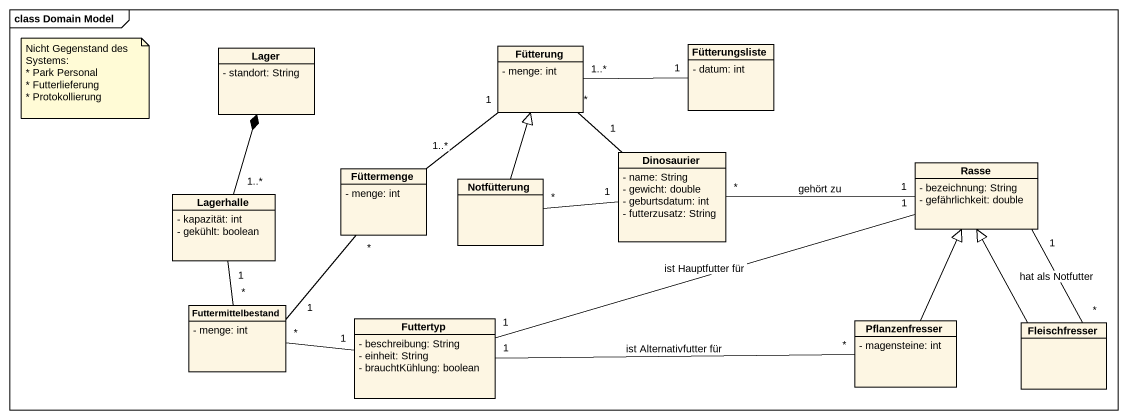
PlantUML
@startuml
mainframe class Domain Model
hide circle
hide empty members
skinparam classAttributeIconSize 0
class Lager {
  - standort: String
}
class Fütterung {
  - menge: int
}
class Fütterungsliste {
  - datum: int
}
class Füttermenge {
  - menge: int
}
class Notfütterung
class Dinosaurier {
  - name: String
  - gewicht: double
  - geburtsdatum: int
  - futterzusatz: String
}
class Rasse {
  - bezeichnung: String
  - gefährlichkeit: double
}
class Lagerhalle {
  - kapazität: int
  - gekühlt: boolean
}
class Futtermittelbestand {
  - menge: int
}
class Futtertyp {
  - beschreibung: String
  - einheit: String
  - brauchtKühlung: boolean
}
class Pflanzenfresser {
  - magensteine: int
}
class Fleischfresser
Fütterung "*" -- "1" Dinosaurier
Fütterungsliste "1" -left- "1..*" Fütterung
Füttermenge "1..*" -up- "1" Fütterung
Füttermenge "*" -- "1" Futtermittelbestand
Notfütterung -up-|> Fütterung
Notfütterung "*" -right- "1" Dinosaurier
Dinosaurier "*" -right- "1" Rasse : gehört zu
Rasse "1" -left- "1" Futtertyp : ist Hauptfutter für
Rasse "1" -- "*" Fleischfresser : hat als Notfutter
Lagerhalle "1..*" -up-* Lager
Futtermittelbestand "*" -up- "1" Lagerhalle
Futtertyp "1" -left- "*" Futtermittelbestand
Pflanzenfresser -up-|> Rasse
Pflanzenfresser "*" -left- "1" Futtertyp : ist Alternativfutter für
Fleischfresser -up-|> Rasse
note as N1
  Nicht Gegenstand des Systems:
  * Park Personal
  * Futterlieferung
  * Protokollierung
end note
@enduml
